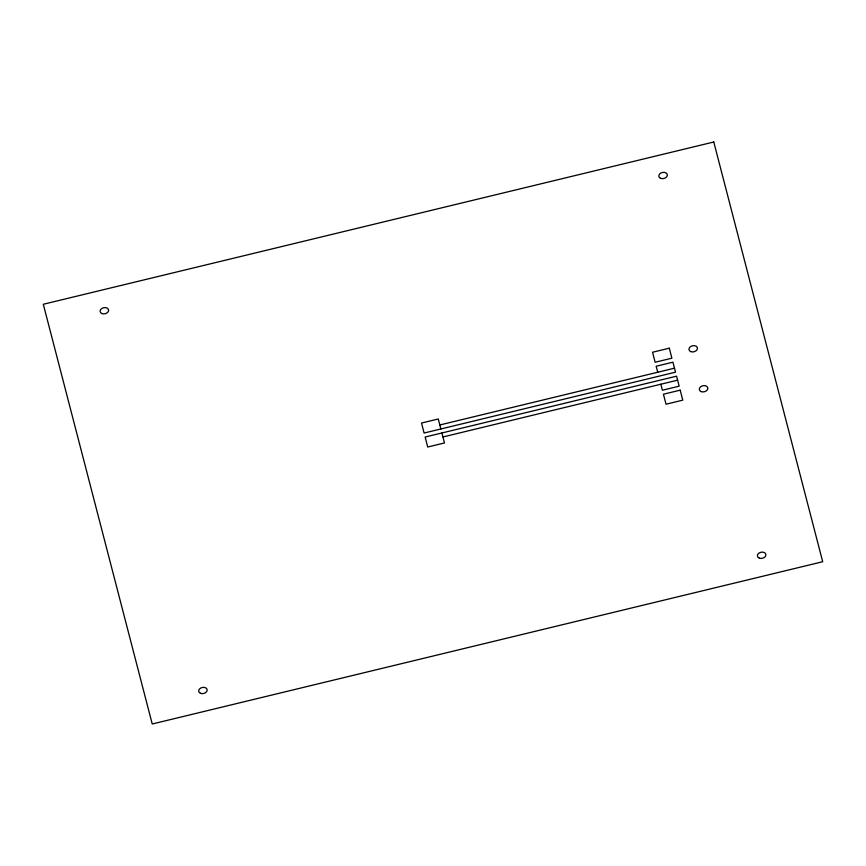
<?xml version="1.0" encoding="UTF-8"?>
<svg xmlns="http://www.w3.org/2000/svg" width="866" height="866" viewBox="0 0 866 866"><rect width="100%" height="100%" fill="white"/><g stroke="black" fill="none" stroke-linecap="round" stroke-linejoin="round"><path stroke-width="1.3" d="M439.82 424.979L674.484 368.18M442.937 436.973L677.602 380.174M657.727 372.239L656.168 366.242L672.936 362.183L675.523 372.174L424.102 433.032L421.504 423.041L438.272 418.982L440.859 428.973M660.834 384.233L662.393 390.23L679.16 386.171L676.562 376.18L425.141 437.027L427.728 447.018L444.496 442.959L441.898 432.968M713.768 142.002L43.3 304.269L152.232 723.998L822.7 561.731L713.768 142.002M669.299 348.197L652.542 352.245L655.129 362.248L671.897 358.188L669.299 348.197M680.189 390.165L663.432 394.225L666.03 404.216L682.787 400.157L680.189 390.165M759.233 558.105A4.308 3.096 -12.6 0 0 765.89 555.063A4.308 3.096 -12.6 0 0 759.807 552.638A4.308 3.096 -12.6 0 0 759.233 558.105M200.511 693.33A4.308 3.096 -12.6 0 0 207.169 690.289A4.308 3.096 -12.6 0 0 201.085 687.864A4.308 3.096 -12.6 0 0 200.511 693.33M101.95 313.568A4.308 3.096 -12.6 0 0 108.607 310.526A4.308 3.096 -12.6 0 0 102.524 308.101A4.308 3.096 -12.6 0 0 101.95 313.568M660.671 178.342A4.308 3.096 -12.6 0 0 667.329 175.3A4.308 3.096 -12.6 0 0 661.245 172.875A4.308 3.096 -12.6 0 0 660.671 178.342M690.797 351.618A4.308 3.096 -12.6 0 0 697.455 348.576A4.308 3.096 -12.6 0 0 691.371 346.151A4.308 3.096 -12.6 0 0 690.797 351.618M701.168 391.594A4.308 3.096 -12.6 0 0 707.825 388.553A4.308 3.096 -12.6 0 0 701.741 386.117A4.308 3.096 -12.6 0 0 701.168 391.594"/></g></svg>
